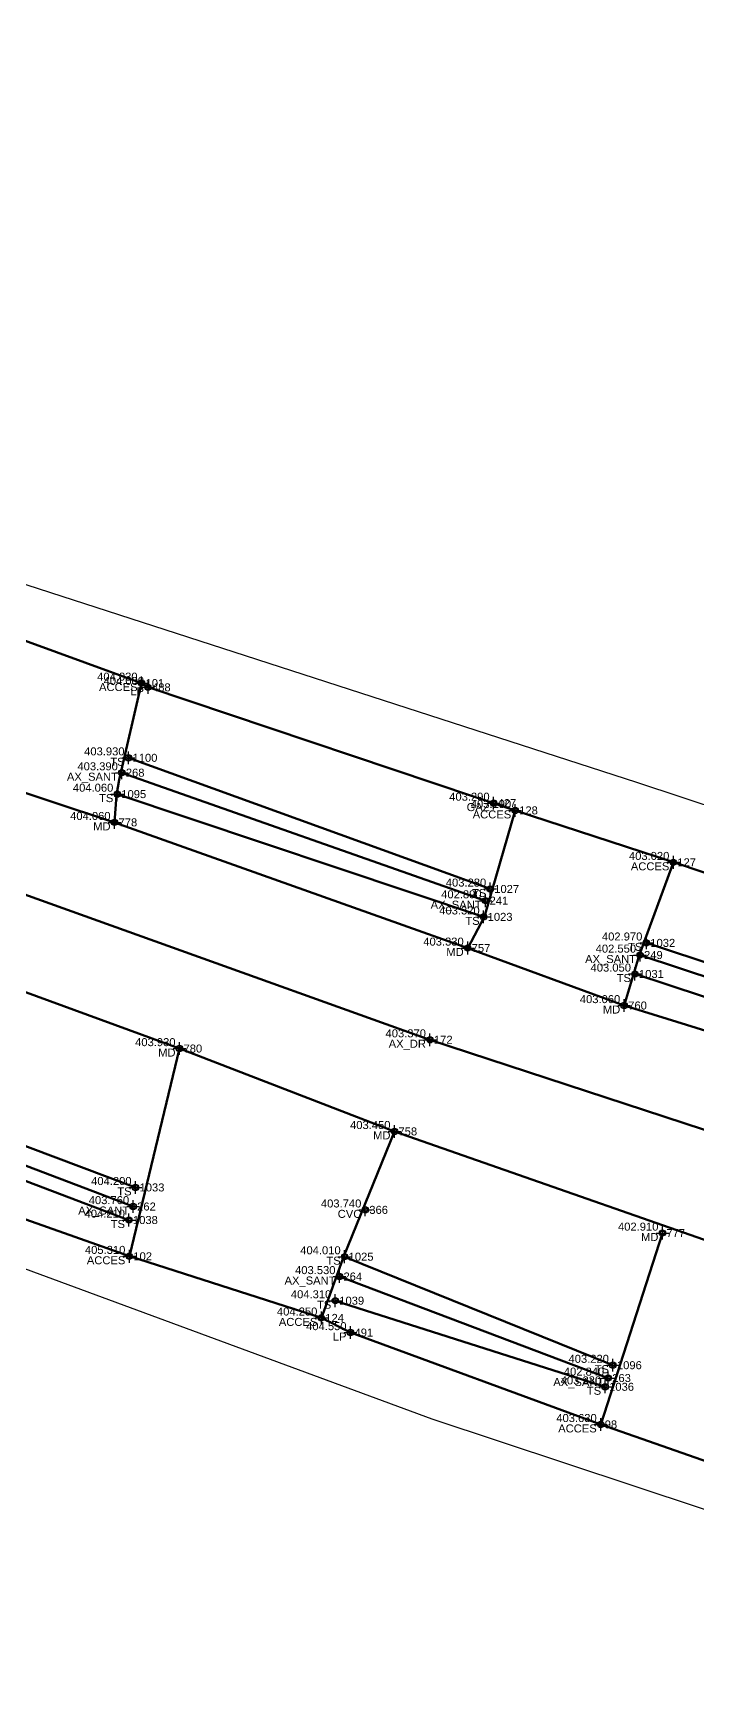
# Model space of a CAD drawing. Extents: x 396921 to 401273, y 555385 to 556691.
# Drawn here: x 397410 to 397430.7, y 556592.1 to 556643.6 of the extents above; entities that cross this region are included whole.
import ezdxf
from ezdxf.enums import TextEntityAlignment as Align

# ---------------------------------------------------------------- set-up
doc = ezdxf.new("R2010")
doc.units = 0
doc.header["$PDMODE"] = 34
doc.header["$PDSIZE"] = 0.2
for name, color, linetype in [('Boundary', 30, 'Continuous'), ('TOPO_CERC', 1, 'Continuous'), ('TOPO_CODE', 7, 'Continuous'), ('TOPO_ELEVATION', 7, 'Continuous'), ('TOPO_POINT_ID', 7, 'Continuous'), ('TOPO_POINTS', 7, 'Continuous'), ('TOPO_SYMBOL', 1, 'Continuous')]:
    doc.layers.add(name, color=color, linetype=linetype)
doc.layers.add('RO-LINES-LIN', color=7, linetype='Continuous', lineweight=25)
doc.styles.get("Standard").update_dxf_attribs({"font": 'arial.ttf'})

# ---------------------------------------------------------------- blocks, each defined once
blk = doc.blocks.new('PUNCTOPO')
at = {"layer": 'TOPO_CERC'}
blk.add_circle((0, 0), 0.25, dxfattribs=at)
at = {"layer": 'TOPO_SYMBOL'}
blk.add_point((0, 0), dxfattribs=at)

msp = doc.modelspace()

# ---------------------------------------------------------------- linework, layer by layer
at = {"layer": 'Boundary'}
for points in [[(397532.226, 556599.849), (397494.971, 556602.262), (397473.731, 556605.283), (397428.851, 556620.138), (397390.399, 556632.578), (397356.519, 556643.552)], [(397362.372, 556622.639), (397392.418, 556611.332), (397422.447, 556600.255), (397443.514, 556593.264), (397472.483, 556585.657), (397467.216, 556571.07), (397476.11, 556565.546), (397487.593, 556575.127), (397504.516, 556582.723), (397524.352, 556584.443)]]:
    msp.add_lwpolyline(points, dxfattribs=at)
at = {"layer": 'RO-LINES-LIN', "lineweight": 50}
for points in [[(397588.846, 556557.61, 396.73), (397567.305, 556572.948, 396.41), (397562.569, 556576.204, 396.46), (397553.427, 556583.283, 396.613), (397540.719, 556589.405, 396.8), (397525.644, 556589.579, 397.33), (397517.914, 556589.748, 397.67), (397497.895, 556590.471, 399.128), (397483.621, 556593.515, 400.19), (397452.292, 556602.291, 401.68), (397422.389, 556612.098, 403.37), (397362.233, 556633.672, 407.49)], [(397370.694, 556633.784, 406.91), (397382.169, 556629.548, 406.08), (397392.709, 556625.674, 405.36), (397396.929, 556624.076, 405.09), (397406.434, 556620.904, 404.48), (397412.536, 556618.889, 404.06), (397423.568, 556614.964, 403.33), (397428.459, 556613.167, 403.06), (397453.33, 556605.449, 401.62), (397472.865, 556598.657, 400.71), (397484.788, 556595.513, 400.16), (397489.993, 556594.317, 400), (397493.021, 556593.776, 399.88), (397511.966, 556592.922, 397.84), (397517.831, 556592.966, 397.59), (397525.267, 556593.198, 397.28), (397537.748, 556593.006, 396.72), (397544.338, 556593.474, 396.5), (397551.883, 556594.085, 396.19), (397559.003, 556597.54, 395.92), (397564.14, 556600.411, 395.66), (397582.964, 556609.622, 394.86)], [(397360.991, 556631.547, 407.53), (397383.6, 556623.153, 405.84), (397414.566, 556611.823, 403.93), (397421.281, 556609.234, 403.45), (397434.393, 556604.652, 402.65), (397451.246, 556599.156, 401.69), (397483.788, 556590.727, 400.28), (397491.433, 556588.709, 399.9), (397484.8, 556583.357, 400.75), (397476.915, 556578.87, 401.79)], [(397406.434, 556620.904, 404.48), (397408.057, 556625.172, 404.08), (397413.38, 556623.242, 404.03), (397412.68, 556620.222, 404.051), (397412.6, 556619.742, 404.054), (397412.536, 556618.889, 404.06)], [(397413.38, 556623.242, 404.03), (397408.057, 556625.172, 404.08)], [(397413.581, 556623.108, 404), (397413.38, 556623.242, 404.03)], [(397425.052, 556619.263, 403.19), (397413.581, 556623.108, 404)], [(397424.127, 556616.442, 402.89), (397412.764, 556620.441, 403.39)], [(397412.973, 556620.907, 403.93), (397424.272, 556616.808, 403.28)], [(397412.622, 556619.772, 404.06), (397424.067, 556615.937, 403.32)], [(397382.267, 556619.123, 406), (397413.192, 556607.484, 404.2)], [(397423.568, 556614.964, 403.33), (397424.094, 556615.949, 403.296), (397425.052, 556619.263, 403.19), (397429.993, 556617.641, 403.02), (397428.927, 556614.734, 403.046), (397428.459, 556613.167, 403.06)], [(397413.117, 556606.887, 403.76), (397382.091, 556618.672, 405.59)], [(397382.056, 556618.21, 406), (397412.986, 556606.465, 404.21)], [(397512.574, 556598.78, 397.83), (397474.372, 556602.921, 400.78), (397432.936, 556616.658, 402.82), (397429.993, 556617.641, 403.02)], [(397412.998, 556605.333, 405.31), (397407.189, 556607.385, 404.6), (397381.415, 556616.886, 406.72), (397381.036, 556617.047, 406.61)], [(397429.149, 556615.124, 402.97), (397473.462, 556600.423, 400.56), (397485.904, 556598.937, 399.98), (397512.367, 556596.45, 397.77)], [(397512.135, 556595.814, 397.39), (397485.765, 556598.339, 399.64), (397473.346, 556600.071, 400.13), (397428.953, 556614.745, 402.55)], [(397490.063, 556594.59, 399.97), (397490.482, 556594.695, 399.78), (397493.951, 556596.927, 399.895), (397485.549, 556597.727, 400.13), (397473.093, 556599.537, 400.68), (397428.794, 556614.152, 403.05)], [(397421.281, 556609.234, 403.45), (397419.701, 556605.332, 403.988), (397418.996, 556603.407, 404.25), (397412.998, 556605.333, 405.31), (397414.566, 556611.823, 403.93)], [(397434.393, 556604.652, 402.65), (397432.162, 556598.525, 403.62), (397427.724, 556600.08, 403.63), (397429.651, 556606.059, 402.91)], [(397419.724, 556605.32, 404.01), (397428.105, 556601.93, 403.22)], [(397427.959, 556601.53, 402.84), (397419.563, 556604.701, 403.53)], [(397419.431, 556603.946, 404.31), (397427.862, 556601.256, 403.23)], [(397427.724, 556600.08, 403.63), (397419.908, 556602.95, 404.55), (397418.996, 556603.407, 404.25)]]:
    msp.add_polyline3d(points, dxfattribs=at)

# ---------------------------------------------------------------- block references
at = {"layer": 'TOPO_POINTS'}
ref = msp.add_blockref('PUNCTOPO', (397413.38, 556623.242, 404.03), dxfattribs=dict(at, xscale=0.25, yscale=0.25, zscale=0.25))
ref.add_attrib('POINT', '101', dxfattribs={"layer": 'TOPO_POINT_ID', "height": 0.25}).set_placement((397413.505, 556623.242, 404.03), align=Align.MIDDLE_LEFT)
ref.add_attrib('ELEVATION', '404.030', dxfattribs={"layer": 'TOPO_ELEVATION', "height": 0.25}).set_placement((397413.255, 556623.242, 404.03), align=Align.BOTTOM_RIGHT)
ref.add_attrib('CODE', 'ACCES', dxfattribs={"layer": 'TOPO_CODE', "height": 0.25}).set_placement((397413.255, 556623.242, 404.03), align=Align.TOP_RIGHT)
ref = msp.add_blockref('PUNCTOPO', (397413.581, 556623.108, 404), dxfattribs=dict(at, xscale=0.25, yscale=0.25, zscale=0.25))
ref.add_attrib('POINT', '488', dxfattribs={"layer": 'TOPO_POINT_ID', "height": 0.25}).set_placement((397413.706, 556623.108, 404), align=Align.MIDDLE_LEFT)
ref.add_attrib('ELEVATION', '404.000', dxfattribs={"layer": 'TOPO_ELEVATION', "height": 0.25}).set_placement((397413.456, 556623.108, 404), align=Align.BOTTOM_RIGHT)
ref.add_attrib('CODE', 'LP', dxfattribs={"layer": 'TOPO_CODE', "height": 0.25}).set_placement((397413.456, 556623.108, 404), align=Align.TOP_RIGHT)
ref = msp.add_blockref('PUNCTOPO', (397412.973, 556620.907, 403.93), dxfattribs=dict(at, xscale=0.25, yscale=0.25, zscale=0.25))
ref.add_attrib('POINT', '1100', dxfattribs={"layer": 'TOPO_POINT_ID', "height": 0.25}).set_placement((397413.098, 556620.907, 403.93), align=Align.MIDDLE_LEFT)
ref.add_attrib('ELEVATION', '403.930', dxfattribs={"layer": 'TOPO_ELEVATION', "height": 0.25}).set_placement((397412.848, 556620.907, 403.93), align=Align.BOTTOM_RIGHT)
ref.add_attrib('CODE', 'TS', dxfattribs={"layer": 'TOPO_CODE', "height": 0.25}).set_placement((397412.848, 556620.907, 403.93), align=Align.TOP_RIGHT)
ref = msp.add_blockref('PUNCTOPO', (397412.764, 556620.441, 403.39), dxfattribs=dict(at, xscale=0.25, yscale=0.25, zscale=0.25))
ref.add_attrib('POINT', '268', dxfattribs={"layer": 'TOPO_POINT_ID', "height": 0.25}).set_placement((397412.889, 556620.441, 403.39), align=Align.MIDDLE_LEFT)
ref.add_attrib('ELEVATION', '403.390', dxfattribs={"layer": 'TOPO_ELEVATION', "height": 0.25}).set_placement((397412.639, 556620.441, 403.39), align=Align.BOTTOM_RIGHT)
ref.add_attrib('CODE', 'AX_SANT', dxfattribs={"layer": 'TOPO_CODE', "height": 0.25}).set_placement((397412.639, 556620.441, 403.39), align=Align.TOP_RIGHT)
ref = msp.add_blockref('PUNCTOPO', (397412.622, 556619.772, 404.06), dxfattribs=dict(at, xscale=0.25, yscale=0.25, zscale=0.25))
ref.add_attrib('POINT', '1095', dxfattribs={"layer": 'TOPO_POINT_ID', "height": 0.25}).set_placement((397412.747, 556619.772, 404.06), align=Align.MIDDLE_LEFT)
ref.add_attrib('ELEVATION', '404.060', dxfattribs={"layer": 'TOPO_ELEVATION', "height": 0.25}).set_placement((397412.497, 556619.772, 404.06), align=Align.BOTTOM_RIGHT)
ref.add_attrib('CODE', 'TS', dxfattribs={"layer": 'TOPO_CODE', "height": 0.25}).set_placement((397412.497, 556619.772, 404.06), align=Align.TOP_RIGHT)
ref = msp.add_blockref('PUNCTOPO', (397424.378, 556619.491, 403.29), dxfattribs=dict(at, xscale=0.25, yscale=0.25, zscale=0.25))
ref.add_attrib('POINT', '427', dxfattribs={"layer": 'TOPO_POINT_ID', "height": 0.25}).set_placement((397424.503, 556619.491, 403.29), align=Align.MIDDLE_LEFT)
ref.add_attrib('ELEVATION', '403.290', dxfattribs={"layer": 'TOPO_ELEVATION', "height": 0.25}).set_placement((397424.253, 556619.491, 403.29), align=Align.BOTTOM_RIGHT)
ref.add_attrib('CODE', 'GAZ', dxfattribs={"layer": 'TOPO_CODE', "height": 0.25}).set_placement((397424.253, 556619.491, 403.29), align=Align.TOP_RIGHT)
ref = msp.add_blockref('PUNCTOPO', (397425.052, 556619.263, 403.19), dxfattribs=dict(at, xscale=0.25, yscale=0.25, zscale=0.25))
ref.add_attrib('POINT', '128', dxfattribs={"layer": 'TOPO_POINT_ID', "height": 0.25}).set_placement((397425.177, 556619.263, 403.19), align=Align.MIDDLE_LEFT)
ref.add_attrib('ELEVATION', '403.190', dxfattribs={"layer": 'TOPO_ELEVATION', "height": 0.25}).set_placement((397424.927, 556619.263, 403.19), align=Align.BOTTOM_RIGHT)
ref.add_attrib('CODE', 'ACCES', dxfattribs={"layer": 'TOPO_CODE', "height": 0.25}).set_placement((397424.927, 556619.263, 403.19), align=Align.TOP_RIGHT)
ref = msp.add_blockref('PUNCTOPO', (397412.536, 556618.889, 404.06), dxfattribs=dict(at, xscale=0.25, yscale=0.25, zscale=0.25))
ref.add_attrib('POINT', '778', dxfattribs={"layer": 'TOPO_POINT_ID', "height": 0.25}).set_placement((397412.661, 556618.889, 404.06), align=Align.MIDDLE_LEFT)
ref.add_attrib('ELEVATION', '404.060', dxfattribs={"layer": 'TOPO_ELEVATION', "height": 0.25}).set_placement((397412.411, 556618.889, 404.06), align=Align.BOTTOM_RIGHT)
ref.add_attrib('CODE', 'MD', dxfattribs={"layer": 'TOPO_CODE', "height": 0.25}).set_placement((397412.411, 556618.889, 404.06), align=Align.TOP_RIGHT)
ref = msp.add_blockref('PUNCTOPO', (397429.993, 556617.641, 403.02), dxfattribs=dict(at, xscale=0.25, yscale=0.25, zscale=0.25))
ref.add_attrib('POINT', '127', dxfattribs={"layer": 'TOPO_POINT_ID', "height": 0.25}).set_placement((397430.118, 556617.641, 403.02), align=Align.MIDDLE_LEFT)
ref.add_attrib('ELEVATION', '403.020', dxfattribs={"layer": 'TOPO_ELEVATION', "height": 0.25}).set_placement((397429.868, 556617.641, 403.02), align=Align.BOTTOM_RIGHT)
ref.add_attrib('CODE', 'ACCES', dxfattribs={"layer": 'TOPO_CODE', "height": 0.25}).set_placement((397429.868, 556617.641, 403.02), align=Align.TOP_RIGHT)
ref = msp.add_blockref('PUNCTOPO', (397424.272, 556616.808, 403.28), dxfattribs=dict(at, xscale=0.25, yscale=0.25, zscale=0.25))
ref.add_attrib('POINT', '1027', dxfattribs={"layer": 'TOPO_POINT_ID', "height": 0.25}).set_placement((397424.397, 556616.808, 403.28), align=Align.MIDDLE_LEFT)
ref.add_attrib('ELEVATION', '403.280', dxfattribs={"layer": 'TOPO_ELEVATION', "height": 0.25}).set_placement((397424.147, 556616.808, 403.28), align=Align.BOTTOM_RIGHT)
ref.add_attrib('CODE', 'TS', dxfattribs={"layer": 'TOPO_CODE', "height": 0.25}).set_placement((397424.147, 556616.808, 403.28), align=Align.TOP_RIGHT)
ref = msp.add_blockref('PUNCTOPO', (397424.127, 556616.442, 402.89), dxfattribs=dict(at, xscale=0.25, yscale=0.25, zscale=0.25))
ref.add_attrib('POINT', '241', dxfattribs={"layer": 'TOPO_POINT_ID', "height": 0.25}).set_placement((397424.252, 556616.442, 402.89), align=Align.MIDDLE_LEFT)
ref.add_attrib('ELEVATION', '402.890', dxfattribs={"layer": 'TOPO_ELEVATION', "height": 0.25}).set_placement((397424.002, 556616.442, 402.89), align=Align.BOTTOM_RIGHT)
ref.add_attrib('CODE', 'AX_SANT', dxfattribs={"layer": 'TOPO_CODE', "height": 0.25}).set_placement((397424.002, 556616.442, 402.89), align=Align.TOP_RIGHT)
ref = msp.add_blockref('PUNCTOPO', (397424.067, 556615.937, 403.32), dxfattribs=dict(at, xscale=0.25, yscale=0.25, zscale=0.25))
ref.add_attrib('POINT', '1023', dxfattribs={"layer": 'TOPO_POINT_ID', "height": 0.25}).set_placement((397424.192, 556615.937, 403.32), align=Align.MIDDLE_LEFT)
ref.add_attrib('ELEVATION', '403.320', dxfattribs={"layer": 'TOPO_ELEVATION', "height": 0.25}).set_placement((397423.942, 556615.937, 403.32), align=Align.BOTTOM_RIGHT)
ref.add_attrib('CODE', 'TS', dxfattribs={"layer": 'TOPO_CODE', "height": 0.25}).set_placement((397423.942, 556615.937, 403.32), align=Align.TOP_RIGHT)
ref = msp.add_blockref('PUNCTOPO', (397423.568, 556614.964, 403.33), dxfattribs=dict(at, xscale=0.25, yscale=0.25, zscale=0.25))
ref.add_attrib('POINT', '757', dxfattribs={"layer": 'TOPO_POINT_ID', "height": 0.25}).set_placement((397423.693, 556614.964, 403.33), align=Align.MIDDLE_LEFT)
ref.add_attrib('ELEVATION', '403.330', dxfattribs={"layer": 'TOPO_ELEVATION', "height": 0.25}).set_placement((397423.443, 556614.964, 403.33), align=Align.BOTTOM_RIGHT)
ref.add_attrib('CODE', 'MD', dxfattribs={"layer": 'TOPO_CODE', "height": 0.25}).set_placement((397423.443, 556614.964, 403.33), align=Align.TOP_RIGHT)
ref = msp.add_blockref('PUNCTOPO', (397429.149, 556615.124, 402.97), dxfattribs=dict(at, xscale=0.25, yscale=0.25, zscale=0.25))
ref.add_attrib('POINT', '1032', dxfattribs={"layer": 'TOPO_POINT_ID', "height": 0.25}).set_placement((397429.274, 556615.124, 402.97), align=Align.MIDDLE_LEFT)
ref.add_attrib('ELEVATION', '402.970', dxfattribs={"layer": 'TOPO_ELEVATION', "height": 0.25}).set_placement((397429.024, 556615.124, 402.97), align=Align.BOTTOM_RIGHT)
ref.add_attrib('CODE', 'TS', dxfattribs={"layer": 'TOPO_CODE', "height": 0.25}).set_placement((397429.024, 556615.124, 402.97), align=Align.TOP_RIGHT)
ref = msp.add_blockref('PUNCTOPO', (397428.953, 556614.745, 402.55), dxfattribs=dict(at, xscale=0.25, yscale=0.25, zscale=0.25))
ref.add_attrib('POINT', '249', dxfattribs={"layer": 'TOPO_POINT_ID', "height": 0.25}).set_placement((397429.078, 556614.745, 402.55), align=Align.MIDDLE_LEFT)
ref.add_attrib('ELEVATION', '402.550', dxfattribs={"layer": 'TOPO_ELEVATION', "height": 0.25}).set_placement((397428.828, 556614.745, 402.55), align=Align.BOTTOM_RIGHT)
ref.add_attrib('CODE', 'AX_SANT', dxfattribs={"layer": 'TOPO_CODE', "height": 0.25}).set_placement((397428.828, 556614.745, 402.55), align=Align.TOP_RIGHT)
ref = msp.add_blockref('PUNCTOPO', (397428.794, 556614.152, 403.05), dxfattribs=dict(at, xscale=0.25, yscale=0.25, zscale=0.25))
ref.add_attrib('POINT', '1031', dxfattribs={"layer": 'TOPO_POINT_ID', "height": 0.25}).set_placement((397428.919, 556614.152, 403.05), align=Align.MIDDLE_LEFT)
ref.add_attrib('ELEVATION', '403.050', dxfattribs={"layer": 'TOPO_ELEVATION', "height": 0.25}).set_placement((397428.669, 556614.152, 403.05), align=Align.BOTTOM_RIGHT)
ref.add_attrib('CODE', 'TS', dxfattribs={"layer": 'TOPO_CODE', "height": 0.25}).set_placement((397428.669, 556614.152, 403.05), align=Align.TOP_RIGHT)
ref = msp.add_blockref('PUNCTOPO', (397428.459, 556613.167, 403.06), dxfattribs=dict(at, xscale=0.25, yscale=0.25, zscale=0.25))
ref.add_attrib('POINT', '760', dxfattribs={"layer": 'TOPO_POINT_ID', "height": 0.25}).set_placement((397428.584, 556613.167, 403.06), align=Align.MIDDLE_LEFT)
ref.add_attrib('ELEVATION', '403.060', dxfattribs={"layer": 'TOPO_ELEVATION', "height": 0.25}).set_placement((397428.334, 556613.167, 403.06), align=Align.BOTTOM_RIGHT)
ref.add_attrib('CODE', 'MD', dxfattribs={"layer": 'TOPO_CODE', "height": 0.25}).set_placement((397428.334, 556613.167, 403.06), align=Align.TOP_RIGHT)
ref = msp.add_blockref('PUNCTOPO', (397422.389, 556612.098, 403.37), dxfattribs=dict(at, xscale=0.25, yscale=0.25, zscale=0.25))
ref.add_attrib('POINT', '172', dxfattribs={"layer": 'TOPO_POINT_ID', "height": 0.25}).set_placement((397422.514, 556612.098, 403.37), align=Align.MIDDLE_LEFT)
ref.add_attrib('ELEVATION', '403.370', dxfattribs={"layer": 'TOPO_ELEVATION', "height": 0.25}).set_placement((397422.264, 556612.098, 403.37), align=Align.BOTTOM_RIGHT)
ref.add_attrib('CODE', 'AX_DR', dxfattribs={"layer": 'TOPO_CODE', "height": 0.25}).set_placement((397422.264, 556612.098, 403.37), align=Align.TOP_RIGHT)
ref = msp.add_blockref('PUNCTOPO', (397414.566, 556611.823, 403.93), dxfattribs=dict(at, xscale=0.25, yscale=0.25, zscale=0.25))
ref.add_attrib('POINT', '780', dxfattribs={"layer": 'TOPO_POINT_ID', "height": 0.25}).set_placement((397414.691, 556611.823, 403.93), align=Align.MIDDLE_LEFT)
ref.add_attrib('ELEVATION', '403.930', dxfattribs={"layer": 'TOPO_ELEVATION', "height": 0.25}).set_placement((397414.441, 556611.823, 403.93), align=Align.BOTTOM_RIGHT)
ref.add_attrib('CODE', 'MD', dxfattribs={"layer": 'TOPO_CODE', "height": 0.25}).set_placement((397414.441, 556611.823, 403.93), align=Align.TOP_RIGHT)
ref = msp.add_blockref('PUNCTOPO', (397421.281, 556609.234, 403.45), dxfattribs=dict(at, xscale=0.25, yscale=0.25, zscale=0.25))
ref.add_attrib('POINT', '758', dxfattribs={"layer": 'TOPO_POINT_ID', "height": 0.25}).set_placement((397421.406, 556609.234, 403.45), align=Align.MIDDLE_LEFT)
ref.add_attrib('ELEVATION', '403.450', dxfattribs={"layer": 'TOPO_ELEVATION', "height": 0.25}).set_placement((397421.156, 556609.234, 403.45), align=Align.BOTTOM_RIGHT)
ref.add_attrib('CODE', 'MD', dxfattribs={"layer": 'TOPO_CODE', "height": 0.25}).set_placement((397421.156, 556609.234, 403.45), align=Align.TOP_RIGHT)
ref = msp.add_blockref('PUNCTOPO', (397413.192, 556607.484, 404.2), dxfattribs=dict(at, xscale=0.25, yscale=0.25, zscale=0.25))
ref.add_attrib('POINT', '1033', dxfattribs={"layer": 'TOPO_POINT_ID', "height": 0.25}).set_placement((397413.317, 556607.484, 404.2), align=Align.MIDDLE_LEFT)
ref.add_attrib('ELEVATION', '404.200', dxfattribs={"layer": 'TOPO_ELEVATION', "height": 0.25}).set_placement((397413.067, 556607.484, 404.2), align=Align.BOTTOM_RIGHT)
ref.add_attrib('CODE', 'TS', dxfattribs={"layer": 'TOPO_CODE', "height": 0.25}).set_placement((397413.067, 556607.484, 404.2), align=Align.TOP_RIGHT)
ref = msp.add_blockref('PUNCTOPO', (397413.117, 556606.887, 403.76), dxfattribs=dict(at, xscale=0.25, yscale=0.25, zscale=0.25))
ref.add_attrib('POINT', '262', dxfattribs={"layer": 'TOPO_POINT_ID', "height": 0.25}).set_placement((397413.242, 556606.887, 403.76), align=Align.MIDDLE_LEFT)
ref.add_attrib('ELEVATION', '403.760', dxfattribs={"layer": 'TOPO_ELEVATION', "height": 0.25}).set_placement((397412.992, 556606.887, 403.76), align=Align.BOTTOM_RIGHT)
ref.add_attrib('CODE', 'AX_SANT', dxfattribs={"layer": 'TOPO_CODE', "height": 0.25}).set_placement((397412.992, 556606.887, 403.76), align=Align.TOP_RIGHT)
ref = msp.add_blockref('PUNCTOPO', (397420.37, 556606.783, 403.74), dxfattribs=dict(at, xscale=0.25, yscale=0.25, zscale=0.25))
ref.add_attrib('POINT', '366', dxfattribs={"layer": 'TOPO_POINT_ID', "height": 0.25}).set_placement((397420.495, 556606.783, 403.74), align=Align.MIDDLE_LEFT)
ref.add_attrib('ELEVATION', '403.740', dxfattribs={"layer": 'TOPO_ELEVATION', "height": 0.25}).set_placement((397420.245, 556606.783, 403.74), align=Align.BOTTOM_RIGHT)
ref.add_attrib('CODE', 'CVC', dxfattribs={"layer": 'TOPO_CODE', "height": 0.25}).set_placement((397420.245, 556606.783, 403.74), align=Align.TOP_RIGHT)
ref = msp.add_blockref('PUNCTOPO', (397412.986, 556606.465, 404.21), dxfattribs=dict(at, xscale=0.25, yscale=0.25, zscale=0.25))
ref.add_attrib('POINT', '1038', dxfattribs={"layer": 'TOPO_POINT_ID', "height": 0.25}).set_placement((397413.111, 556606.465, 404.21), align=Align.MIDDLE_LEFT)
ref.add_attrib('ELEVATION', '404.210', dxfattribs={"layer": 'TOPO_ELEVATION', "height": 0.25}).set_placement((397412.861, 556606.465, 404.21), align=Align.BOTTOM_RIGHT)
ref.add_attrib('CODE', 'TS', dxfattribs={"layer": 'TOPO_CODE', "height": 0.25}).set_placement((397412.861, 556606.465, 404.21), align=Align.TOP_RIGHT)
ref = msp.add_blockref('PUNCTOPO', (397429.651, 556606.059, 402.91), dxfattribs=dict(at, xscale=0.25, yscale=0.25, zscale=0.25))
ref.add_attrib('POINT', '777', dxfattribs={"layer": 'TOPO_POINT_ID', "height": 0.25}).set_placement((397429.776, 556606.059, 402.91), align=Align.MIDDLE_LEFT)
ref.add_attrib('ELEVATION', '402.910', dxfattribs={"layer": 'TOPO_ELEVATION', "height": 0.25}).set_placement((397429.526, 556606.059, 402.91), align=Align.BOTTOM_RIGHT)
ref.add_attrib('CODE', 'MD', dxfattribs={"layer": 'TOPO_CODE', "height": 0.25}).set_placement((397429.526, 556606.059, 402.91), align=Align.TOP_RIGHT)
ref = msp.add_blockref('PUNCTOPO', (397412.998, 556605.333, 405.31), dxfattribs=dict(at, xscale=0.25, yscale=0.25, zscale=0.25))
ref.add_attrib('POINT', '102', dxfattribs={"layer": 'TOPO_POINT_ID', "height": 0.25}).set_placement((397413.123, 556605.333, 405.31), align=Align.MIDDLE_LEFT)
ref.add_attrib('ELEVATION', '405.310', dxfattribs={"layer": 'TOPO_ELEVATION', "height": 0.25}).set_placement((397412.873, 556605.333, 405.31), align=Align.BOTTOM_RIGHT)
ref.add_attrib('CODE', 'ACCES', dxfattribs={"layer": 'TOPO_CODE', "height": 0.25}).set_placement((397412.873, 556605.333, 405.31), align=Align.TOP_RIGHT)
ref = msp.add_blockref('PUNCTOPO', (397419.724, 556605.32, 404.01), dxfattribs=dict(at, xscale=0.25, yscale=0.25, zscale=0.25))
ref.add_attrib('POINT', '1025', dxfattribs={"layer": 'TOPO_POINT_ID', "height": 0.25}).set_placement((397419.849, 556605.32, 404.01), align=Align.MIDDLE_LEFT)
ref.add_attrib('ELEVATION', '404.010', dxfattribs={"layer": 'TOPO_ELEVATION', "height": 0.25}).set_placement((397419.599, 556605.32, 404.01), align=Align.BOTTOM_RIGHT)
ref.add_attrib('CODE', 'TS', dxfattribs={"layer": 'TOPO_CODE', "height": 0.25}).set_placement((397419.599, 556605.32, 404.01), align=Align.TOP_RIGHT)
ref = msp.add_blockref('PUNCTOPO', (397419.563, 556604.701, 403.53), dxfattribs=dict(at, xscale=0.25, yscale=0.25, zscale=0.25))
ref.add_attrib('POINT', '264', dxfattribs={"layer": 'TOPO_POINT_ID', "height": 0.25}).set_placement((397419.688, 556604.701, 403.53), align=Align.MIDDLE_LEFT)
ref.add_attrib('ELEVATION', '403.530', dxfattribs={"layer": 'TOPO_ELEVATION', "height": 0.25}).set_placement((397419.438, 556604.701, 403.53), align=Align.BOTTOM_RIGHT)
ref.add_attrib('CODE', 'AX_SANT', dxfattribs={"layer": 'TOPO_CODE', "height": 0.25}).set_placement((397419.438, 556604.701, 403.53), align=Align.TOP_RIGHT)
ref = msp.add_blockref('PUNCTOPO', (397419.431, 556603.946, 404.31), dxfattribs=dict(at, xscale=0.25, yscale=0.25, zscale=0.25))
ref.add_attrib('POINT', '1039', dxfattribs={"layer": 'TOPO_POINT_ID', "height": 0.25}).set_placement((397419.556, 556603.946, 404.31), align=Align.MIDDLE_LEFT)
ref.add_attrib('ELEVATION', '404.310', dxfattribs={"layer": 'TOPO_ELEVATION', "height": 0.25}).set_placement((397419.306, 556603.946, 404.31), align=Align.BOTTOM_RIGHT)
ref.add_attrib('CODE', 'TS', dxfattribs={"layer": 'TOPO_CODE', "height": 0.25}).set_placement((397419.306, 556603.946, 404.31), align=Align.TOP_RIGHT)
ref = msp.add_blockref('PUNCTOPO', (397418.996, 556603.407, 404.25), dxfattribs=dict(at, xscale=0.25, yscale=0.25, zscale=0.25))
ref.add_attrib('POINT', '124', dxfattribs={"layer": 'TOPO_POINT_ID', "height": 0.25}).set_placement((397419.121, 556603.407, 404.25), align=Align.MIDDLE_LEFT)
ref.add_attrib('ELEVATION', '404.250', dxfattribs={"layer": 'TOPO_ELEVATION', "height": 0.25}).set_placement((397418.871, 556603.407, 404.25), align=Align.BOTTOM_RIGHT)
ref.add_attrib('CODE', 'ACCES', dxfattribs={"layer": 'TOPO_CODE', "height": 0.25}).set_placement((397418.871, 556603.407, 404.25), align=Align.TOP_RIGHT)
ref = msp.add_blockref('PUNCTOPO', (397419.908, 556602.95, 404.55), dxfattribs=dict(at, xscale=0.25, yscale=0.25, zscale=0.25))
ref.add_attrib('POINT', '491', dxfattribs={"layer": 'TOPO_POINT_ID', "height": 0.25}).set_placement((397420.033, 556602.95, 404.55), align=Align.MIDDLE_LEFT)
ref.add_attrib('ELEVATION', '404.550', dxfattribs={"layer": 'TOPO_ELEVATION', "height": 0.25}).set_placement((397419.783, 556602.95, 404.55), align=Align.BOTTOM_RIGHT)
ref.add_attrib('CODE', 'LP', dxfattribs={"layer": 'TOPO_CODE', "height": 0.25}).set_placement((397419.783, 556602.95, 404.55), align=Align.TOP_RIGHT)
ref = msp.add_blockref('PUNCTOPO', (397428.105, 556601.93, 403.22), dxfattribs=dict(at, xscale=0.25, yscale=0.25, zscale=0.25))
ref.add_attrib('POINT', '1096', dxfattribs={"layer": 'TOPO_POINT_ID', "height": 0.25}).set_placement((397428.23, 556601.93, 403.22), align=Align.MIDDLE_LEFT)
ref.add_attrib('ELEVATION', '403.220', dxfattribs={"layer": 'TOPO_ELEVATION', "height": 0.25}).set_placement((397427.98, 556601.93, 403.22), align=Align.BOTTOM_RIGHT)
ref.add_attrib('CODE', 'TS', dxfattribs={"layer": 'TOPO_CODE', "height": 0.25}).set_placement((397427.98, 556601.93, 403.22), align=Align.TOP_RIGHT)
ref = msp.add_blockref('PUNCTOPO', (397427.959, 556601.53, 402.84), dxfattribs=dict(at, xscale=0.25, yscale=0.25, zscale=0.25))
ref.add_attrib('POINT', '263', dxfattribs={"layer": 'TOPO_POINT_ID', "height": 0.25}).set_placement((397428.084, 556601.53, 402.84), align=Align.MIDDLE_LEFT)
ref.add_attrib('ELEVATION', '402.840', dxfattribs={"layer": 'TOPO_ELEVATION', "height": 0.25}).set_placement((397427.834, 556601.53, 402.84), align=Align.BOTTOM_RIGHT)
ref.add_attrib('CODE', 'AX_SANT', dxfattribs={"layer": 'TOPO_CODE', "height": 0.25}).set_placement((397427.834, 556601.53, 402.84), align=Align.TOP_RIGHT)
ref = msp.add_blockref('PUNCTOPO', (397427.862, 556601.256, 403.23), dxfattribs=dict(at, xscale=0.25, yscale=0.25, zscale=0.25))
ref.add_attrib('POINT', '1036', dxfattribs={"layer": 'TOPO_POINT_ID', "height": 0.25}).set_placement((397427.987, 556601.256, 403.23), align=Align.MIDDLE_LEFT)
ref.add_attrib('ELEVATION', '403.230', dxfattribs={"layer": 'TOPO_ELEVATION', "height": 0.25}).set_placement((397427.737, 556601.256, 403.23), align=Align.BOTTOM_RIGHT)
ref.add_attrib('CODE', 'TS', dxfattribs={"layer": 'TOPO_CODE', "height": 0.25}).set_placement((397427.737, 556601.256, 403.23), align=Align.TOP_RIGHT)
ref = msp.add_blockref('PUNCTOPO', (397427.724, 556600.08, 403.63), dxfattribs=dict(at, xscale=0.25, yscale=0.25, zscale=0.25))
ref.add_attrib('POINT', '98', dxfattribs={"layer": 'TOPO_POINT_ID', "height": 0.25}).set_placement((397427.849, 556600.08, 403.63), align=Align.MIDDLE_LEFT)
ref.add_attrib('ELEVATION', '403.630', dxfattribs={"layer": 'TOPO_ELEVATION', "height": 0.25}).set_placement((397427.599, 556600.08, 403.63), align=Align.BOTTOM_RIGHT)
ref.add_attrib('CODE', 'ACCES', dxfattribs={"layer": 'TOPO_CODE', "height": 0.25}).set_placement((397427.599, 556600.08, 403.63), align=Align.TOP_RIGHT)

doc.saveas('drawing.dxf')
